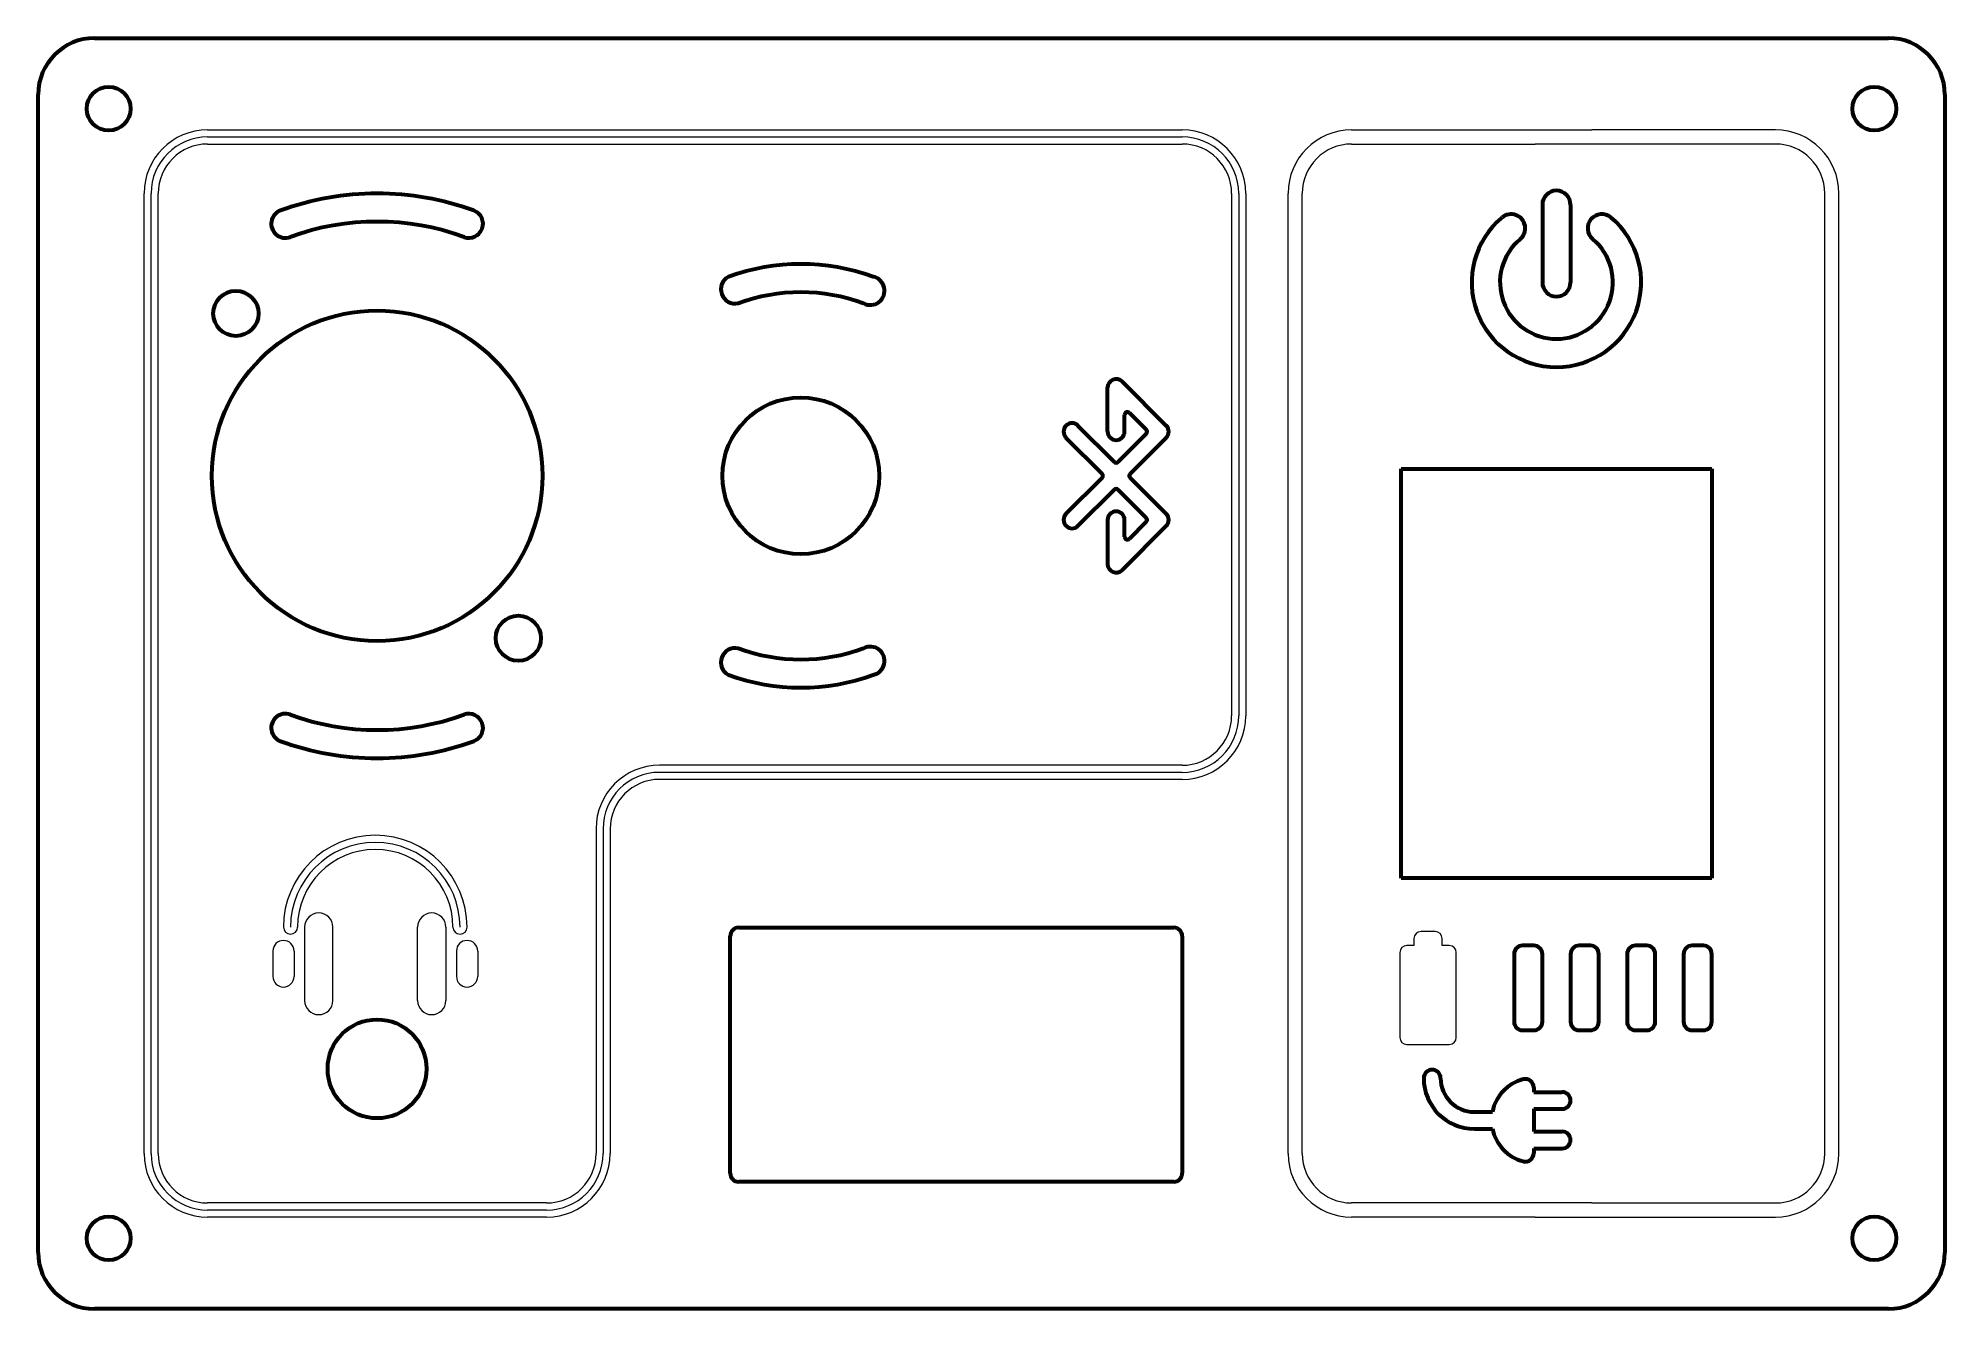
# Model space of a CAD drawing. Header units: millimetres. Extents: x -100 to 35, y -45 to 45.
import ezdxf

# ---------------------------------------------------------------- set-up
doc = ezdxf.new("R2010")
doc.units = ezdxf.units.MM
doc.linetypes.add('K5LT_BASIC', pattern=[0])
doc.linetypes.add('K5LT_THIN', pattern=[0])

# ---------------------------------------------------------------- blocks, each defined once
blk = doc.blocks.new('U0')
at = {"color": 7, "linetype": 'K5LT_THIN', "lineweight": 18}
for p, q in [((-88, 38), (-19, 38)), ((-92, -34), (-92, 34)), ((-15, 34), (-15, -3)), ((-19, -7), (-56, -7)), ((-60, -11), (-60, -34)), ((-64, -38), (-88, -38))]:
    blk.add_line(p, q, dxfattribs=at)
for centre, start, end in [((-88, 34), 90, 180), ((-19, 34), 0, 90), ((-19, -3), 270, 0), ((-56, -11), 90, 180), ((-88, -34), 180, 270), ((-64, -34), 270, 0)]:
    blk.add_arc(centre, 4, start, end, dxfattribs=at)

msp = doc.modelspace()

# ---------------------------------------------------------------- linework, layer by layer
at = {"color": 150, "linetype": 'K5LT_BASIC', "lineweight": 60, "true_color": 0x0080ff}
for p, q in [((-96, 45), (31, 45)), ((-100, -41), (-100, 41)), ((35, 41), (35, -41)), ((6.5, 33.2), (6.5, 27.7)), ((8.5, 33.2), (8.5, 27.7)), ((-24.28, 17.13), (-24.28, 20.25)), ((-23.25, 20.67), (-20.13, 17.55)), ((-23.08, 17.13), (-23.08, 18.32)), ((-22.74, 18.46), (-21.54, 17.27)), ((-27.23, 16.7), (-24.67, 14.14)), ((-23.82, 14.99), (-26.38, 17.55)), ((-21.54, 16.98), (-23.54, 14.99)), ((-22.69, 14.14), (-20.13, 16.7)), ((-24.67, 13.86), (-27.23, 11.3)), ((-20.13, 11.3), (-22.69, 13.86)), ((-3.5, -14.5), (-3.5, 14.5)), ((-3.5, 14.5), (18.5, 14.5)), ((18.5, 14.5), (18.5, -14.5)), ((-26.38, 10.45), (-23.82, 13.01)), ((-23.54, 13.01), (-21.54, 11.02)), ((-24.28, 10.88), (-24.28, 7.75)), ((-23.08, 9.68), (-23.08, 10.88)), ((-20.13, 10.45), (-23.25, 7.33)), ((-22.74, 9.54), (-21.54, 10.73)), ((18.5, -14.5), (-3.5, -14.5)), ((-51, -35.4), (-51, -18.6)), ((-50.4, -18), (-19.6, -18)), ((-19, -18.6), (-19, -35.4)), ((4.5, -19.87), (4.5, -24.67)), ((5.9, -19.27), (5.1, -19.27)), ((6.5, -24.67), (6.5, -19.87)), ((8.5, -19.87), (8.5, -24.67)), ((9.9, -19.27), (9.1, -19.27)), ((10.5, -24.67), (10.5, -19.87)), ((12.5, -19.87), (12.5, -24.67)), ((13.9, -19.27), (13.1, -19.27)), ((14.5, -24.67), (14.5, -19.87)), ((16.5, -19.87), (16.5, -24.67)), ((17.9, -19.27), (17.1, -19.27)), ((18.5, -24.67), (18.5, -19.87)), ((5.1, -25.27), (5.9, -25.27)), ((9.1, -25.27), (9.9, -25.27)), ((13.1, -25.27), (13.9, -25.27)), ((17.1, -25.27), (17.9, -25.27)), ((5.9, -29.32), (5.9, -29.64)), ((5.9, -29.64), (7.9, -29.64)), ((1.69, -31.04), (2.69, -31.04)), ((2.69, -31.04), (2.96, -31.04)), ((5.9, -30.84), (7.9, -30.84)), ((5.9, -30.84), (5.9, -32.44)), ((1.69, -32.24), (2.96, -32.24)), ((5.9, -32.44), (7.9, -32.44)), ((5.9, -33.64), (7.9, -33.64)), ((5.9, -33.64), (5.9, -33.97)), ((-19.6, -36), (-50.4, -36)), ((31, -45), (-96, -45))]:
    msp.add_line(p, q, dxfattribs=at)
at = {"color": 7, "linetype": 'K5LT_THIN', "lineweight": 18}
for p, q in [((-88, 38.5), (-19, 38.5)), ((-7, 38.5), (6, 38.5)), ((6, 38.5), (10, 38.5)), ((23, 38.5), (10, 38.5)), ((-88, 37.5), (-19, 37.5)), ((-7, 37.5), (6, 37.5)), ((10, 37.5), (6, 37.5)), ((23, 37.5), (10, 37.5)), ((-92.5, -34), (-92.5, 34)), ((-91.5, -34), (-91.5, 34)), ((-15.5, 34), (-15.5, -3)), ((-14.5, 34), (-14.5, -3)), ((-11.5, -34), (-11.5, 34)), ((-10.5, -34), (-10.5, 34)), ((26.5, -34), (26.5, 34)), ((27.5, -34), (27.5, 34)), ((-19, -6.5), (-56, -6.5)), ((-19, -7.5), (-56, -7.5)), ((-60.5, -11), (-60.5, -34)), ((-59.5, -11), (-59.5, -34)), ((-81.13, -17.96), (-81.13, -23.16)), ((-79.13, -23.16), (-79.13, -17.96)), ((-73.13, -23.16), (-73.13, -17.96)), ((-71.13, -17.96), (-71.13, -23.16)), ((-2.59, -18.77), (-2.59, -19.27)), ((-1.09, -18.27), (-2.09, -18.27)), ((-0.59, -19.27), (-0.59, -18.77)), ((-83.38, -19.66), (-83.38, -21.46)), ((-81.88, -19.66), (-81.88, -21.46)), ((-70.38, -19.66), (-70.38, -21.46)), ((-68.88, -19.66), (-68.88, -21.46)), ((-3.59, -19.77), (-3.59, -25.77)), ((-2.59, -19.27), (-3.09, -19.27)), ((-0.09, -19.27), (-0.59, -19.27)), ((0.41, -25.77), (0.41, -19.77)), ((-3.09, -26.27), (-0.09, -26.27)), ((-64, -37.5), (-88, -37.5)), ((6, -37.5), (-7, -37.5)), ((10, -37.5), (6, -37.5)), ((10, -37.5), (23, -37.5)), ((-64, -38.5), (-88, -38.5)), ((6, -38.5), (-7, -38.5)), ((6, -38.5), (10, -38.5)), ((10, -38.5), (23, -38.5))]:
    msp.add_line(p, q, dxfattribs=at)
at = {"color": 150, "linetype": 'K5LT_BASIC', "lineweight": 60, "true_color": 0x0080ff}
for centre, radius in [((-95, 40), 1.55), ((30, 40), 1.55), ((-86, 25.5), 1.6), ((-76, 14), 11.7), ((-46, 14), 5.55), ((-66, 2.5), 1.6), ((-76, -28), 3.5), ((-95, -40), 1.55), ((30, -40), 1.55)]:
    msp.add_circle(centre, radius, dxfattribs=at)
for centre, radius, start, end in [((-96, 41), 4, 90, 180), ((31, 41), 4, 0, 90), ((-76, 14), 20, 70, 110), ((7.5, 33.2), 1, 0, 180), ((-82.5, 31.85), 1, 110, 290), ((-69.5, 31.85), 1, 250, 70), ((4.29, 31.53), 1, 310, 130), ((10.71, 31.53), 1, 50, 230), ((-76, 14), 18, 70, 110), ((7.5, 27.7), 6, 130, 270), ((7.5, 27.7), 6, 270, 50), ((7.5, 27.7), 4, 130, 270), ((7.5, 27.7), 4, 270, 50), ((-46, 14), 15, 70, 110), ((-50.65, 27.21), 1.01, 118.2189, 281.7811), ((-46, 14), 13, 70, 110), ((-41.08, 27.11), 1.01, 241.7811, 78.2189), ((7.5, 27.7), 1, 180, 0), ((-23.68, 20.25), 0.6, 45, 180), ((-26.8, 17.13), 0.6, 45, 225), ((-22.88, 18.32), 0.2, 45, 180), ((-23.68, 17.13), 0.6, 180, 0), ((-21.69, 17.13), 0.2, 315, 45), ((-20.55, 17.13), 0.6, 315, 45), ((-23.68, 15.13), 0.2, 225, 315), ((-24.81, 14), 0.2, 315, 45), ((-22.55, 14), 0.2, 135, 225), ((-23.68, 12.87), 0.2, 45, 135), ((-26.8, 10.88), 0.6, 135, 315), ((-23.68, 10.88), 0.6, 0, 180), ((-21.69, 10.88), 0.2, 315, 45), ((-20.55, 10.88), 0.6, 315, 45), ((-22.88, 9.68), 0.2, 180, 315), ((-23.68, 7.75), 0.6, 180, 315), ((-50.65, 0.79), 1.01, 78.2189, 241.7811), ((-46, 14), 13, 250, 290), ((-41.08, 0.89), 1.01, 281.7811, 118.2189), ((-46, 14), 15, 250, 290), ((-82.5, -3.85), 1, 70, 250), ((-76, 14), 18, 250, 290), ((-69.5, -3.85), 1, 290, 110), ((-76, 14), 20, 250, 290), ((-50.4, -18.6), 0.6, 90, 180), ((-19.6, -18.6), 0.6, 0, 90), ((5.1, -19.87), 0.6, 90, 180), ((5.9, -19.87), 0.6, 0, 90), ((9.1, -19.87), 0.6, 90, 180), ((9.9, -19.87), 0.6, 0, 90), ((13.1, -19.87), 0.6, 90, 180), ((13.9, -19.87), 0.6, 0, 90), ((17.1, -19.87), 0.6, 90, 180), ((17.9, -19.87), 0.6, 0, 90), ((5.1, -24.67), 0.6, 180, 270), ((5.9, -24.67), 0.6, 270, 0), ((9.1, -24.67), 0.6, 180, 270), ((9.9, -24.67), 0.6, 270, 0), ((13.1, -24.67), 0.6, 180, 270), ((13.9, -24.67), 0.6, 270, 0), ((17.1, -24.67), 0.6, 180, 270), ((17.9, -24.67), 0.6, 270, 0), ((-1.3, -28.66), 0.6, 0, 180), ((1.69, -28.66), 3.59, 180, 270), ((1.69, -28.66), 2.39, 180, 270), ((5.9, -31.64), 3, 104.4775, 168.463), ((5.3, -29.32), 0.6, 0, 104.4775), ((7.9, -30.24), 0.6, 270, 90), ((5.9, -31.64), 3, 191.537, 255.5225), ((7.9, -33.04), 0.6, 270, 90), ((5.3, -33.97), 0.6, 255.5225, 0), ((-50.4, -35.4), 0.6, 180, 270), ((-19.6, -35.4), 0.6, 270, 0), ((-96, -41), 4, 180, 270), ((31, -41), 4, 270, 0)]:
    msp.add_arc(centre, radius, start, end, dxfattribs=at)
at = {"color": 7, "linetype": 'K5LT_THIN', "lineweight": 18}
for centre, radius, start, end in [((-88, 34), 4.5, 90, 180), ((-19, 34), 4.5, 0, 90), ((-7, 34), 4.5, 90, 180), ((23, 34), 4.5, 0, 90), ((-88, 34), 3.5, 90, 180), ((-19, 34), 3.5, 0, 90), ((-7, 34), 3.5, 90, 180), ((23, 34), 3.5, 0, 90), ((-19, -3), 4.5, 270, 0), ((-19, -3), 3.5, 270, 0), ((-56, -11), 4.5, 90, 180), ((-56, -11), 3.5, 90, 180), ((-76.13, -17.96), 6.5, 90, 180), ((-76.13, -17.96), 6, 90, 180), ((-76.13, -17.96), 6.5, 0, 90), ((-76.13, -17.96), 6, 0, 90), ((-76.13, -17.96), 5.5, 90, 180), ((-76.13, -17.96), 5.5, 0, 90), ((-80.13, -17.96), 1, 0, 180), ((-72.13, -17.96), 1, 0, 180), ((-82.13, -17.96), 0.5, 180, 0), ((-70.13, -17.96), 0.5, 180, 0), ((-2.09, -18.77), 0.5, 90, 180), ((-1.09, -18.77), 0.5, 0, 90), ((-82.63, -19.66), 0.75, 0, 180), ((-69.63, -19.66), 0.75, 0, 180), ((-3.09, -19.77), 0.5, 90, 180), ((-0.09, -19.77), 0.5, 0, 90), ((-82.63, -21.46), 0.75, 180, 0), ((-69.63, -21.46), 0.75, 180, 0), ((-80.13, -23.16), 1, 180, 0), ((-72.13, -23.16), 1, 180, 0), ((-3.09, -25.77), 0.5, 180, 270), ((-0.09, -25.77), 0.5, 270, 0), ((-88, -34), 4.5, 180, 270), ((-88, -34), 3.5, 180, 270), ((-64, -34), 4.5, 270, 0), ((-64, -34), 3.5, 270, 0), ((-7, -34), 4.5, 180, 270), ((-7, -34), 3.5, 180, 270), ((23, -34), 3.5, 270, 0), ((23, -34), 4.5, 270, 0)]:
    msp.add_arc(centre, radius, start, end, dxfattribs=at)

# ---------------------------------------------------------------- block references
msp.add_blockref('U0', (0, 0))

doc.saveas('drawing.dxf')
